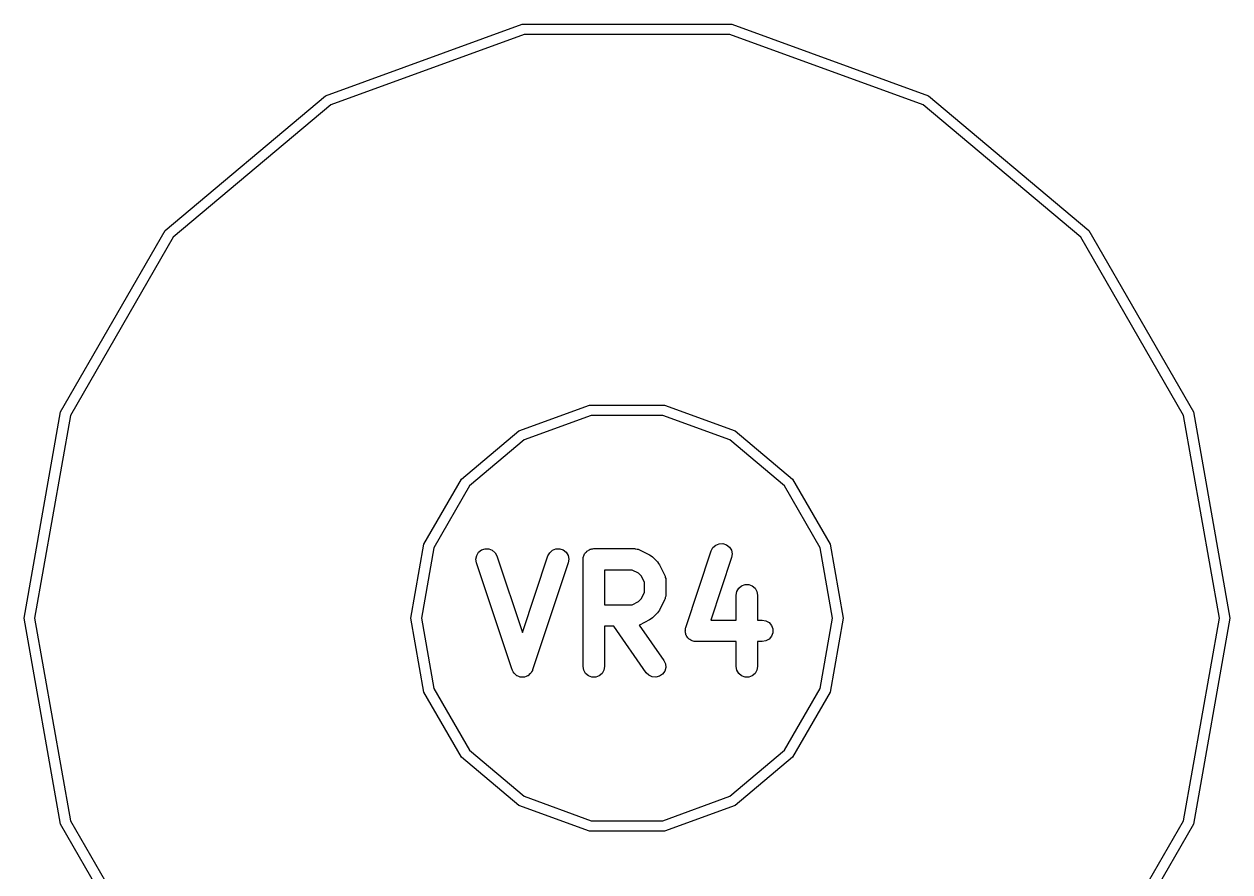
# Model space of a CAD drawing. Extents: x 59 to 126, y -132 to -24.
# Drawn here: x 101.42 to 118.58, y -101.61 to -89.56 of the extents above; entities that cross this region are included whole.
import ezdxf

# ---------------------------------------------------------------- set-up
doc = ezdxf.new("R2010")
doc.units = 0
doc.header["$MEASUREMENT"] = 0
doc.layers.add('BLACK', color=7, linetype='CONTINUOUS')

msp = doc.modelspace()

# ---------------------------------------------------------------- linework, layer by layer
at = {"layer": 'Black'}
for p, q in [((105.712, -90.5738), (108.511, -89.5553)), ((108.511, -89.5553), (111.489, -89.5553)), ((111.489, -89.5553), (114.287, -90.5738)), ((108.537, -89.703), (105.787, -90.7037)), ((111.463, -89.703), (108.537, -89.703)), ((114.212, -90.7037), (111.463, -89.703)), ((103.431, -92.4881), (105.712, -90.5738)), ((105.787, -90.7037), (103.546, -92.5845)), ((116.454, -92.5845), (114.212, -90.7037)), ((114.287, -90.5738), (116.569, -92.4881)), ((101.942, -95.0672), (103.431, -92.4881)), ((103.546, -92.5845), (102.083, -95.1185)), ((117.917, -95.1185), (116.454, -92.5845)), ((116.569, -92.4881), (118.058, -95.0672)), ((108.462, -95.337), (109.466, -94.9717)), ((109.466, -94.9717), (110.534, -94.9717)), ((110.534, -94.9717), (111.537, -95.337)), ((101.425, -98), (101.942, -95.0672)), ((102.083, -95.1185), (101.575, -98)), ((109.492, -95.1194), (108.537, -95.4669)), ((110.508, -95.1194), (109.492, -95.1194)), ((111.462, -95.4669), (110.508, -95.1194)), ((118.425, -98), (117.917, -95.1185)), ((118.058, -95.0672), (118.575, -98)), ((107.644, -96.0234), (108.462, -95.337)), ((111.537, -95.337), (112.356, -96.0234)), ((108.537, -95.4669), (107.759, -96.1198)), ((112.241, -96.1198), (111.462, -95.4669)), ((107.11, -96.9483), (107.644, -96.0234)), ((112.356, -96.0234), (112.89, -96.9483)), ((107.759, -96.1198), (107.251, -96.9996)), ((112.749, -96.9996), (112.241, -96.1198)), ((106.925, -98), (107.11, -96.9483)), ((107.251, -96.9996), (107.075, -98)), ((107.863, -97.1094), (107.89, -97.0643)), ((107.89, -97.0643), (107.932, -97.0314)), ((107.932, -97.0314), (107.982, -97.0147)), ((107.982, -97.0147), (108.035, -97.0161)), ((108.035, -97.0161), (108.084, -97.0356)), ((108.084, -97.0356), (108.124, -97.0707)), ((108.901, -97.0707), (108.941, -97.0356)), ((108.941, -97.0356), (108.99, -97.0161)), ((108.99, -97.0161), (109.043, -97.0147)), ((109.043, -97.0147), (109.093, -97.0314)), ((109.093, -97.0314), (109.134, -97.0643)), ((109.134, -97.0643), (109.162, -97.1094)), ((109.405, -97.079), (109.412, -97.0675)), ((109.412, -97.0675), (109.422, -97.0589)), ((109.422, -97.0589), (109.43, -97.0487)), ((109.43, -97.0487), (109.442, -97.042)), ((109.442, -97.042), (109.452, -97.0334)), ((109.452, -97.0334), (109.465, -97.0289)), ((109.465, -97.0289), (109.476, -97.0222)), ((109.476, -97.0222), (109.489, -97.0199)), ((109.489, -97.0199), (109.502, -97.0153)), ((109.502, -97.0153), (109.515, -97.0153)), ((109.515, -97.0153), (109.528, -97.013)), ((109.528, -97.013), (110.109, -97.013)), ((110.109, -97.013), (110.118, -97.0146)), ((110.118, -97.0146), (110.126, -97.014)), ((110.126, -97.014), (110.143, -97.0191)), ((110.143, -97.0191), (110.161, -97.0222)), ((110.161, -97.0222), (110.169, -97.0266)), ((110.169, -97.0266), (110.177, -97.0291)), ((110.177, -97.0291), (110.322, -97.1017)), ((110.835, -98.1332), (111.198, -97.0447)), ((111.198, -97.0447), (111.223, -96.9981)), ((111.223, -96.9981), (111.263, -96.963)), ((111.263, -96.963), (111.312, -96.9436)), ((111.312, -96.9436), (111.365, -96.9421)), ((111.365, -96.9421), (111.415, -96.9588)), ((111.415, -96.9588), (111.457, -96.9917)), ((111.457, -96.9917), (111.484, -97.0368)), ((111.484, -97.0368), (111.495, -97.0887)), ((112.925, -98), (112.749, -96.9996)), ((112.89, -96.9483), (113.075, -98)), ((107.852, -97.1613), (107.863, -97.1094)), ((107.86, -97.2136), (107.852, -97.1613)), ((108.368, -98.7376), (107.86, -97.2136)), ((108.124, -97.0707), (108.149, -97.1172)), ((108.149, -97.1172), (108.512, -98.2075)), ((108.512, -98.2075), (108.876, -97.1172)), ((109.165, -97.2136), (108.657, -98.7376)), ((108.876, -97.1172), (108.901, -97.0707)), ((109.162, -97.1094), (109.173, -97.1613)), ((109.173, -97.1613), (109.165, -97.2136)), ((109.376, -97.1654), (109.378, -97.1523)), ((109.376, -98.6894), (109.376, -97.1654)), ((109.378, -97.139), (109.383, -97.1264)), ((109.378, -97.1523), (109.378, -97.139)), ((109.383, -97.1264), (109.385, -97.1133)), ((109.385, -97.1133), (109.392, -97.1018)), ((109.392, -97.1018), (109.396, -97.0892)), ((109.396, -97.0892), (109.405, -97.079)), ((110.322, -97.1017), (110.342, -97.1162)), ((110.342, -97.1162), (110.362, -97.1302)), ((110.362, -97.1302), (110.434, -97.2028)), ((110.434, -97.2028), (110.448, -97.2228)), ((110.448, -97.2228), (110.463, -97.2424)), ((111.487, -97.141), (111.191, -98.029)), ((111.495, -97.0887), (111.487, -97.141)), ((109.681, -97.3178), (109.681, -97.8113)), ((110.073, -97.3178), (109.681, -97.3178)), ((110.164, -97.3633), (110.073, -97.3178)), ((110.201, -97.4008), (110.164, -97.3633)), ((110.247, -97.4917), (110.201, -97.4008)), ((110.463, -97.2424), (110.535, -97.3876)), ((110.535, -97.3876), (110.538, -97.396)), ((110.538, -97.396), (110.542, -97.4036)), ((110.542, -97.4036), (110.545, -97.4212)), ((110.247, -97.6375), (110.247, -97.4917)), ((110.545, -97.4212), (110.551, -97.4383)), ((110.551, -97.4383), (110.55, -97.4471)), ((110.55, -97.4471), (110.552, -97.4557)), ((110.552, -97.4557), (110.552, -97.6734)), ((111.562, -97.6213), (111.589, -97.5755)), ((111.589, -97.5755), (111.629, -97.5414)), ((111.629, -97.5414), (111.679, -97.5233)), ((111.679, -97.5233), (111.732, -97.5233)), ((111.732, -97.5233), (111.782, -97.5414)), ((111.782, -97.5414), (111.822, -97.5755)), ((111.822, -97.5755), (111.849, -97.6213)), ((110.164, -97.7659), (110.201, -97.7283)), ((110.201, -97.7283), (110.247, -97.6375)), ((110.535, -97.7416), (110.463, -97.8867)), ((110.538, -97.7332), (110.535, -97.7416)), ((110.542, -97.7256), (110.538, -97.7332)), ((110.545, -97.708), (110.542, -97.7256)), ((110.551, -97.6909), (110.545, -97.708)), ((110.552, -97.6734), (110.55, -97.6821)), ((110.55, -97.6821), (110.551, -97.6909)), ((111.553, -97.6734), (111.562, -97.6213)), ((111.553, -98.029), (111.553, -97.6734)), ((111.849, -97.6213), (111.858, -97.6734)), ((111.858, -97.6734), (111.858, -98.029)), ((109.681, -97.8113), (110.073, -97.8113)), ((110.073, -97.8113), (110.164, -97.7659)), ((110.434, -97.9263), (110.362, -97.9989)), ((110.448, -97.9063), (110.434, -97.9263)), ((110.463, -97.8867), (110.448, -97.9063)), ((101.942, -100.933), (101.425, -98)), ((101.575, -98), (102.083, -100.882)), ((107.11, -99.0517), (106.925, -98)), ((107.075, -98), (107.251, -99.0004)), ((110.322, -98.0275), (110.177, -98.1)), ((110.342, -98.0129), (110.322, -98.0275)), ((110.362, -97.9989), (110.342, -98.0129)), ((111.191, -98.029), (111.553, -98.029)), ((111.858, -98.029), (111.923, -98.029)), ((111.923, -98.029), (111.975, -98.0382)), ((111.975, -98.0382), (112.021, -98.0647)), ((112.021, -98.0647), (112.055, -98.1052)), ((112.749, -99.0004), (112.925, -98)), ((113.075, -98), (112.89, -99.0517)), ((117.917, -100.882), (118.425, -98)), ((118.575, -98), (118.058, -100.933)), ((109.812, -98.1161), (109.681, -98.1161)), ((109.681, -98.1161), (109.681, -98.6894)), ((110.274, -98.7768), (109.812, -98.1161)), ((110.177, -98.1), (110.173, -98.1011)), ((110.173, -98.1011), (110.524, -98.602)), ((110.827, -98.1856), (110.83, -98.1704)), ((110.83, -98.1966), (110.827, -98.1856)), ((110.83, -98.155), (110.833, -98.1444)), ((110.83, -98.1704), (110.83, -98.155)), ((110.83, -98.2079), (110.83, -98.1966)), ((110.835, -98.2224), (110.83, -98.2079)), ((110.833, -98.1444), (110.835, -98.1332)), ((110.838, -98.2374), (110.835, -98.2224)), ((110.844, -98.247), (110.838, -98.2374)), ((110.848, -98.2576), (110.844, -98.247)), ((110.858, -98.2694), (110.848, -98.2576)), ((110.866, -98.2825), (110.858, -98.2694)), ((112.055, -98.2576), (112.021, -98.2982)), ((112.055, -98.1052), (112.073, -98.155)), ((112.073, -98.2079), (112.055, -98.2576)), ((112.073, -98.155), (112.073, -98.2079)), ((110.875, -98.2895), (110.866, -98.2825)), ((110.882, -98.2982), (110.875, -98.2895)), ((110.895, -98.3059), (110.882, -98.2982)), ((110.907, -98.3154), (110.895, -98.3059)), ((110.918, -98.319), (110.907, -98.3154)), ((110.928, -98.3246), (110.918, -98.319)), ((110.943, -98.3273), (110.928, -98.3246)), ((110.957, -98.3322), (110.943, -98.3273)), ((110.969, -98.3319), (110.957, -98.3322)), ((110.98, -98.3338), (110.969, -98.3319)), ((111.553, -98.3338), (110.98, -98.3338)), ((111.553, -98.6894), (111.553, -98.3338)), ((111.923, -98.3338), (111.858, -98.3338)), ((111.858, -98.3338), (111.858, -98.6894)), ((111.975, -98.3246), (111.923, -98.3338)), ((112.021, -98.2982), (111.975, -98.3246)), ((110.524, -98.602), (110.546, -98.65)), ((108.37, -98.7413), (108.368, -98.7376)), ((108.371, -98.7454), (108.37, -98.7413)), ((108.382, -98.7645), (108.371, -98.7454)), ((108.393, -98.7842), (108.382, -98.7645)), ((108.642, -98.7645), (108.632, -98.7842)), ((108.654, -98.7454), (108.642, -98.7645)), ((108.655, -98.7413), (108.654, -98.7454)), ((108.657, -98.7376), (108.655, -98.7413)), ((109.385, -98.7416), (109.376, -98.6894)), ((109.412, -98.7874), (109.385, -98.7416)), ((109.671, -98.7416), (109.645, -98.7874)), ((109.681, -98.6894), (109.671, -98.7416)), ((110.312, -98.8143), (110.274, -98.7768)), ((110.537, -98.7539), (110.507, -98.7972)), ((110.551, -98.7027), (110.537, -98.7539)), ((110.546, -98.65), (110.551, -98.7027)), ((111.562, -98.7416), (111.553, -98.6894)), ((111.589, -98.7874), (111.562, -98.7416)), ((111.849, -98.7416), (111.822, -98.7874)), ((111.858, -98.6894), (111.849, -98.7416)), ((108.396, -98.787), (108.393, -98.7842)), ((108.398, -98.7905), (108.396, -98.787)), ((108.416, -98.8044), (108.398, -98.7905)), ((108.433, -98.8193), (108.416, -98.8044)), ((108.436, -98.8208), (108.433, -98.8193)), ((108.44, -98.8234), (108.436, -98.8208)), ((108.461, -98.8305), (108.44, -98.8234)), ((108.482, -98.8387), (108.461, -98.8305)), ((108.486, -98.8388), (108.482, -98.8387)), ((108.49, -98.8402), (108.486, -98.8388)), ((108.512, -98.8396), (108.49, -98.8402)), ((108.535, -98.8402), (108.512, -98.8396)), ((108.539, -98.8388), (108.535, -98.8402)), ((108.543, -98.8387), (108.539, -98.8388)), ((108.564, -98.8305), (108.543, -98.8387)), ((108.585, -98.8234), (108.564, -98.8305)), ((108.588, -98.8208), (108.585, -98.8234)), ((108.592, -98.8193), (108.588, -98.8208)), ((108.609, -98.8044), (108.592, -98.8193)), ((108.626, -98.7905), (108.609, -98.8044)), ((108.629, -98.787), (108.626, -98.7905)), ((108.632, -98.7842), (108.629, -98.787)), ((109.452, -98.8214), (109.412, -98.7874)), ((109.502, -98.8395), (109.452, -98.8214)), ((109.555, -98.8395), (109.502, -98.8395)), ((109.604, -98.8214), (109.555, -98.8395)), ((109.645, -98.7874), (109.604, -98.8214)), ((110.36, -98.8366), (110.312, -98.8143)), ((110.412, -98.8413), (110.36, -98.8366)), ((110.464, -98.8276), (110.412, -98.8413)), ((110.507, -98.7972), (110.464, -98.8276)), ((111.629, -98.8214), (111.589, -98.7874)), ((111.679, -98.8395), (111.629, -98.8214)), ((111.732, -98.8395), (111.679, -98.8395)), ((111.782, -98.8214), (111.732, -98.8395)), ((111.822, -98.7874), (111.782, -98.8214)), ((107.644, -99.9766), (107.11, -99.0517)), ((107.251, -99.0004), (107.759, -99.8802)), ((112.241, -99.8802), (112.749, -99.0004)), ((112.89, -99.0517), (112.356, -99.9766)), ((108.462, -100.663), (107.644, -99.9766)), ((107.759, -99.8802), (108.537, -100.533)), ((111.462, -100.533), (112.241, -99.8802)), ((112.356, -99.9766), (111.537, -100.663)), ((109.466, -101.028), (108.462, -100.663)), ((108.537, -100.533), (109.492, -100.881)), ((110.508, -100.881), (111.462, -100.533)), ((111.537, -100.663), (110.534, -101.028)), ((103.431, -103.512), (101.942, -100.933)), ((102.083, -100.882), (103.546, -103.415)), ((109.492, -100.881), (110.508, -100.881)), ((116.454, -103.415), (117.917, -100.882)), ((118.058, -100.933), (116.569, -103.512)), ((110.534, -101.028), (109.466, -101.028))]:
    msp.add_line(p, q, dxfattribs=at)

doc.saveas('drawing.dxf')
